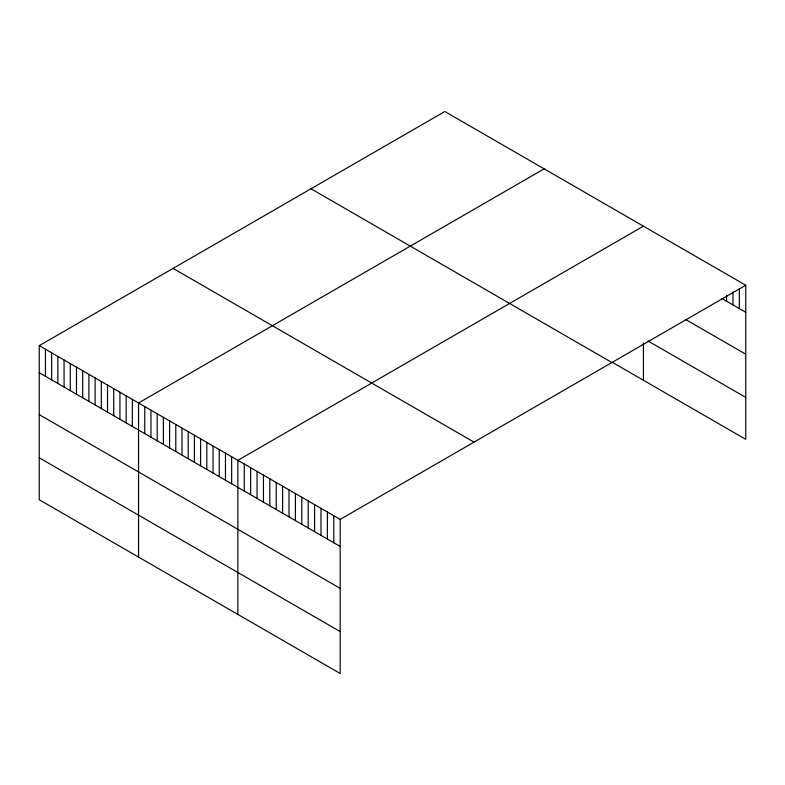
<?xml version="1.0" encoding="UTF-8"?>
<svg xmlns="http://www.w3.org/2000/svg" width="785" height="785" viewBox="0 0 785 785"><rect width="100%" height="100%" fill="white"/><g stroke="black" fill="none" stroke-linecap="round" stroke-linejoin="round"><path stroke-width="1.18" d="M39.25 345.665L340.18 519.405L340.18 673.491L39.25 499.751L39.25 345.665L444.82 111.509L745.75 285.249L745.75 439.335L612.398 362.346M544.133 168.844L138.552 402.999L138.552 557.085M643.435 226.178L237.865 460.334L237.865 614.419M340.18 519.405L745.75 285.249M721.994 298.565L745.75 312.283M685.462 319.397L745.75 354.212M648.008 340.975L745.75 397.406M310.988 188.783L611.908 362.523M173.093 268.391L474.012 442.132M39.25 372.698L340.18 546.438M39.25 414.627L340.18 588.367M39.25 457.822L340.18 631.562M739.352 288.605L739.352 308.593M732.964 291.971L732.964 304.894M726.567 295.327L726.567 301.204M643.435 342.996L643.435 380.264M333.782 515.716L333.782 542.749M327.384 512.016L327.384 539.05M320.996 508.327L320.996 535.36M314.599 504.637L314.599 531.671M308.201 500.948L308.201 527.981M301.803 497.248L301.803 524.282M295.415 493.559L295.415 520.592M289.017 489.869L289.017 516.903M282.62 486.18L282.62 513.213M276.232 482.481L276.232 509.514M269.834 478.791L269.834 505.825M263.436 475.102L263.436 502.135M257.048 471.412L257.048 498.446M250.65 467.713L250.65 494.746M244.253 464.023L244.253 491.057M231.654 456.752L231.654 483.786M225.452 453.171L225.452 480.204M219.241 449.579L219.241 476.613M213.039 445.998L213.039 473.031M206.828 442.416L206.828 469.45M200.617 438.835L200.617 465.868M194.415 435.253L194.415 462.286M188.204 431.662L188.204 458.705M182.002 428.08L182.002 455.114M175.791 424.499L175.791 451.532M169.589 420.917L169.589 447.95M163.378 417.335L163.378 444.369M157.177 413.754L157.177 440.787M150.965 410.162L150.965 437.196M144.764 406.581L144.764 433.614M132.351 399.418L132.351 426.451M126.14 395.836L126.14 422.87M119.938 392.245L119.938 419.288M113.727 388.663L113.727 415.697M107.525 385.082L107.525 412.115M101.314 381.5L101.314 408.534M95.113 377.919L95.113 404.952M88.901 374.337L88.901 401.37M82.7 370.746L82.7 397.779M76.488 367.164L76.488 394.198M70.287 363.583L70.287 390.616M64.076 360.001L64.076 387.034M57.874 356.419L57.874 383.453M51.663 352.828L51.663 379.871M45.461 349.247L45.461 376.28"/></g></svg>
